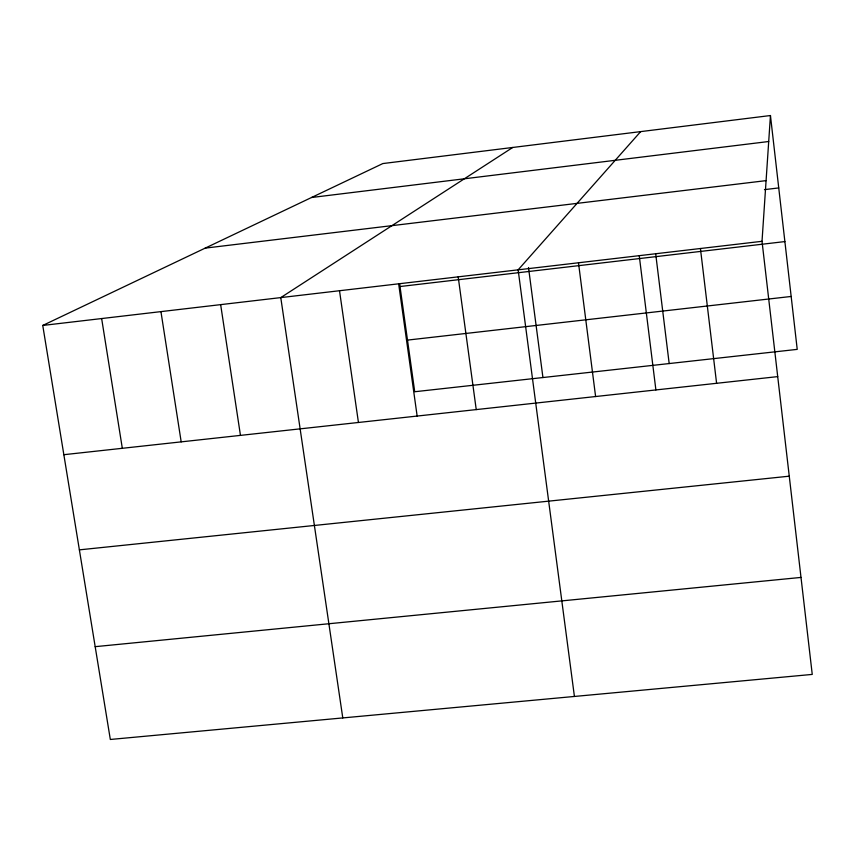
<?xml version="1.0" encoding="UTF-8"?>
<svg xmlns="http://www.w3.org/2000/svg" width="855" height="855" viewBox="0 0 855 855"><rect width="100%" height="100%" fill="white"/><g stroke="black" fill="none" stroke-linecap="round" stroke-linejoin="round"><path stroke-width="1.28" d="M762.019 241.302L770.451 115.532L382.837 163.561L42.75 325.445L110.327 739.468L812.25 674.413L762.019 241.302L42.75 325.445M640.662 131.617L518.141 269.838L574.421 696.462M512.733 147.466L280.771 297.604L342.78 717.922M311.53 197.505L768.709 141.513M205.189 248.121L766.08 180.629M764.445 189.639L778.734 187.929M400.012 286.532L784.879 241.58M407.504 340.098L791.164 296.461M63.847 454.7L777.708 376.617M79.376 549.861L789.261 476.182M95.183 646.669L800.996 577.424M101.649 318.552L122.318 448.298M160.943 311.615L181.185 441.864M220.654 304.637L240.458 435.377M339.51 290.732L358.437 422.477M399.648 283.924L414.718 391.74L797.223 349.374L770.451 115.532M398.654 283.807L417.144 416.054M458.195 276.849L476.235 409.598M528.497 267.508L542.936 377.536M578.482 262.774L595.604 396.538M655.721 254.095L669.176 363.557M639.241 255.666L655.892 389.944M700.427 248.506L716.597 383.307"/></g></svg>
